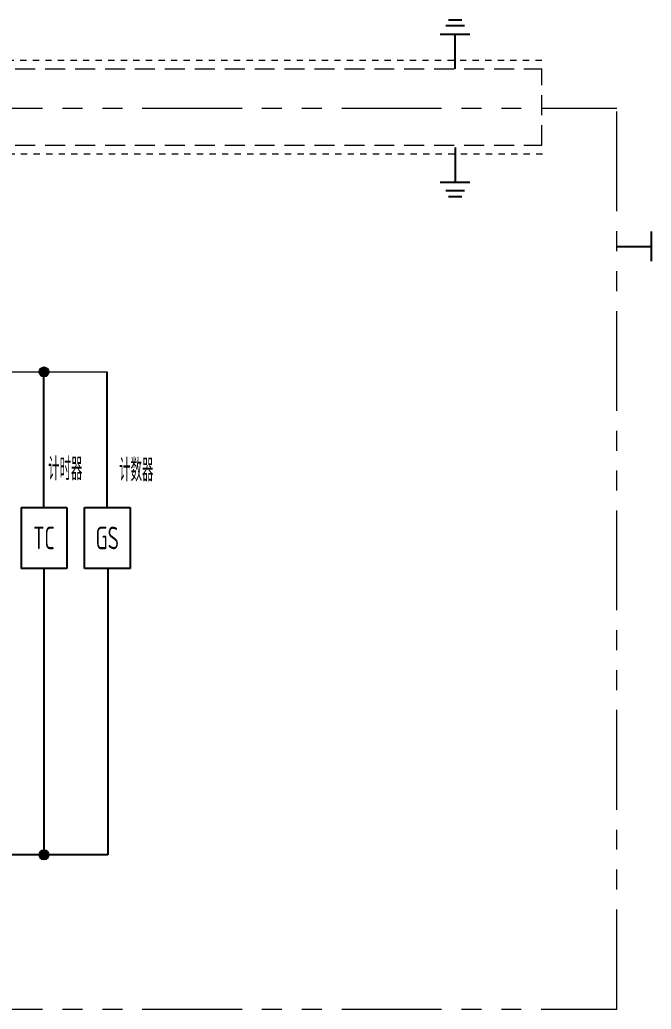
# Model space of a CAD drawing. Header units: millimetres. Extents: x 0 to 840, y 0 to 594.
# Drawn here: x 586.9 to 687.4, y 221.8 to 379.2 of the extents above; entities that cross this region are included whole.
import ezdxf

# ---------------------------------------------------------------- set-up
doc = ezdxf.new("R2010")
doc.units = ezdxf.units.MM
for name, pattern in [('CENTER2', [12, 7, -1, 1, -1, 1, -1]), ('HIDDEN', [9.525, 6.35, -3.175]), ('PHANTOM2', [31.75, 15.875, -3.175, 3.175, -3.175, 3.175, -3.175]), ('虚线', [2, 1, -1])]:
    doc.linetypes.add(name, pattern=pattern)
for name, color, linetype, lineweight in [('双点划线', 6, 'CENTER2', 18), ('尺寸线层', 3, 'Continuous', 13), ('虚线', 2, 'HIDDEN', 18), ('虚线层', 6, '虚线', 13)]:
    doc.layers.add(name, color=color, linetype=linetype, lineweight=lineweight)
doc.styles.add('海泰汉字样式', font='仿宋_GB2312.ttf', dxfattribs={"width": 0.7})

# ---------------------------------------------------------------- blocks, each defined once
blk = doc.blocks.new('bfcgb')
blk.add_hatch(color=256).paths.add_polyline_path([(1495.06, 338, 1), (1492.9, 338, 1)])
blk.add_circle((1493.98, 338), 1.08)

msp = doc.modelspace()

# ---------------------------------------------------------------- linework, layer by layer
at = {"color": 1}
for p, q in [((654.72, 378.33), (657.69, 378.33)), ((655.14, 379.25), (657.27, 379.25)), ((653.84, 376.96), (658.57, 376.96)), ((653.84, 353.42), (658.57, 353.42)), ((654.72, 352.05), (657.69, 352.05)), ((655.14, 351.13), (657.27, 351.13)), ((687.43, 345.53), (687.43, 340.8))]:
    msp.add_line(p, q, dxfattribs=at)
for p, q in [((656.2, 371.45), (656.2, 376.96)), ((656.2, 358.93), (656.2, 353.42)), ((681.92, 343.16), (687.43, 343.16)), ((590.78, 301.63), (590.78, 323.2)), ((600.85, 301.63), (600.85, 323.2)), ((587.14, 301.63), (594.43, 301.63)), ((587.14, 301.63), (587.14, 291.91)), ((594.43, 301.63), (594.43, 291.91)), ((597.21, 296.77), (597.21, 301.63)), ((597.21, 301.63), (604.5, 301.63)), ((604.5, 301.63), (604.5, 291.91)), ((597.21, 291.91), (597.21, 296.77)), ((594.43, 291.91), (587.14, 291.91)), ((590.78, 291.91), (590.78, 246.33)), ((604.5, 291.91), (597.21, 291.91)), ((600.93, 291.91), (600.93, 246.33)), ((600.93, 246.33), (400.69, 246.33))]:
    msp.add_line(p, q)
at = {"color": 7, "linetype": 'Continuous', "lineweight": 13, "ltscale": 0.527924}
msp.add_line((574.32, 323.2), (600.85, 323.2), dxfattribs=at)
at = {"layer": '双点划线', "linetype": 'PHANTOM2'}
for p, q in [((98.43, 365.19), (681.94, 365.19)), ((681.94, 221.76), (681.94, 365.19)), ((98.43, 221.76), (681.94, 221.76))]:
    msp.add_line(p, q, dxfattribs=at)
at = {"layer": '虚线', "ltscale": 0.5}
for p, q in [((195.69, 371.26), (670, 371.45)), ((670, 359.3), (670, 371.45)), ((195.69, 359.11), (670, 359.3))]:
    msp.add_line(p, q, dxfattribs=at)
at = {"layer": '虚线层'}
for p, q in [((670, 372.75), (230.72, 372.75)), ((670.12, 357.84), (230.72, 357.84))]:
    msp.add_line(p, q, dxfattribs=at)

# ---------------------------------------------------------------- block references
at = {"xscale": 0.675, "yscale": 0.675, "zscale": 0.675}
for p in [(-417.66, 95.05), (-417.66, 18.18)]:
    msp.add_blockref('bfcgb', p, dxfattribs=at)

# ---------------------------------------------------------------- texts
at = {"char_height": 3.6, "width": 7.2893, "attachment_point": 5, "line_spacing_factor": 0.99982, "style": '海泰汉字样式'}
for s, insert in [('{\\Fisocp2,gbcbig|c0;\\C3;TC}', (590.78, 296.77)), ('{\\Fisocp2,gbcbig|c0;\\C3;GS}', (600.85, 296.77))]:
    msp.add_mtext(s, dxfattribs=dict(at, insert=insert))
at = {"layer": '尺寸线层', "char_height": 3.6, "width": 18.1286, "attachment_point": 1, "line_spacing_factor": 0.99982, "style": '海泰汉字样式'}
for s, insert in [('{\\Fisocp2,gbcbig|c134;\\C3;计时器}', (591.45, 309.55)), ('{\\Fisocp2,gbcbig|c134;\\C3;计数器}', (602.75, 309.37))]:
    msp.add_mtext(s, dxfattribs=dict(at, insert=insert))

doc.saveas('drawing.dxf')
